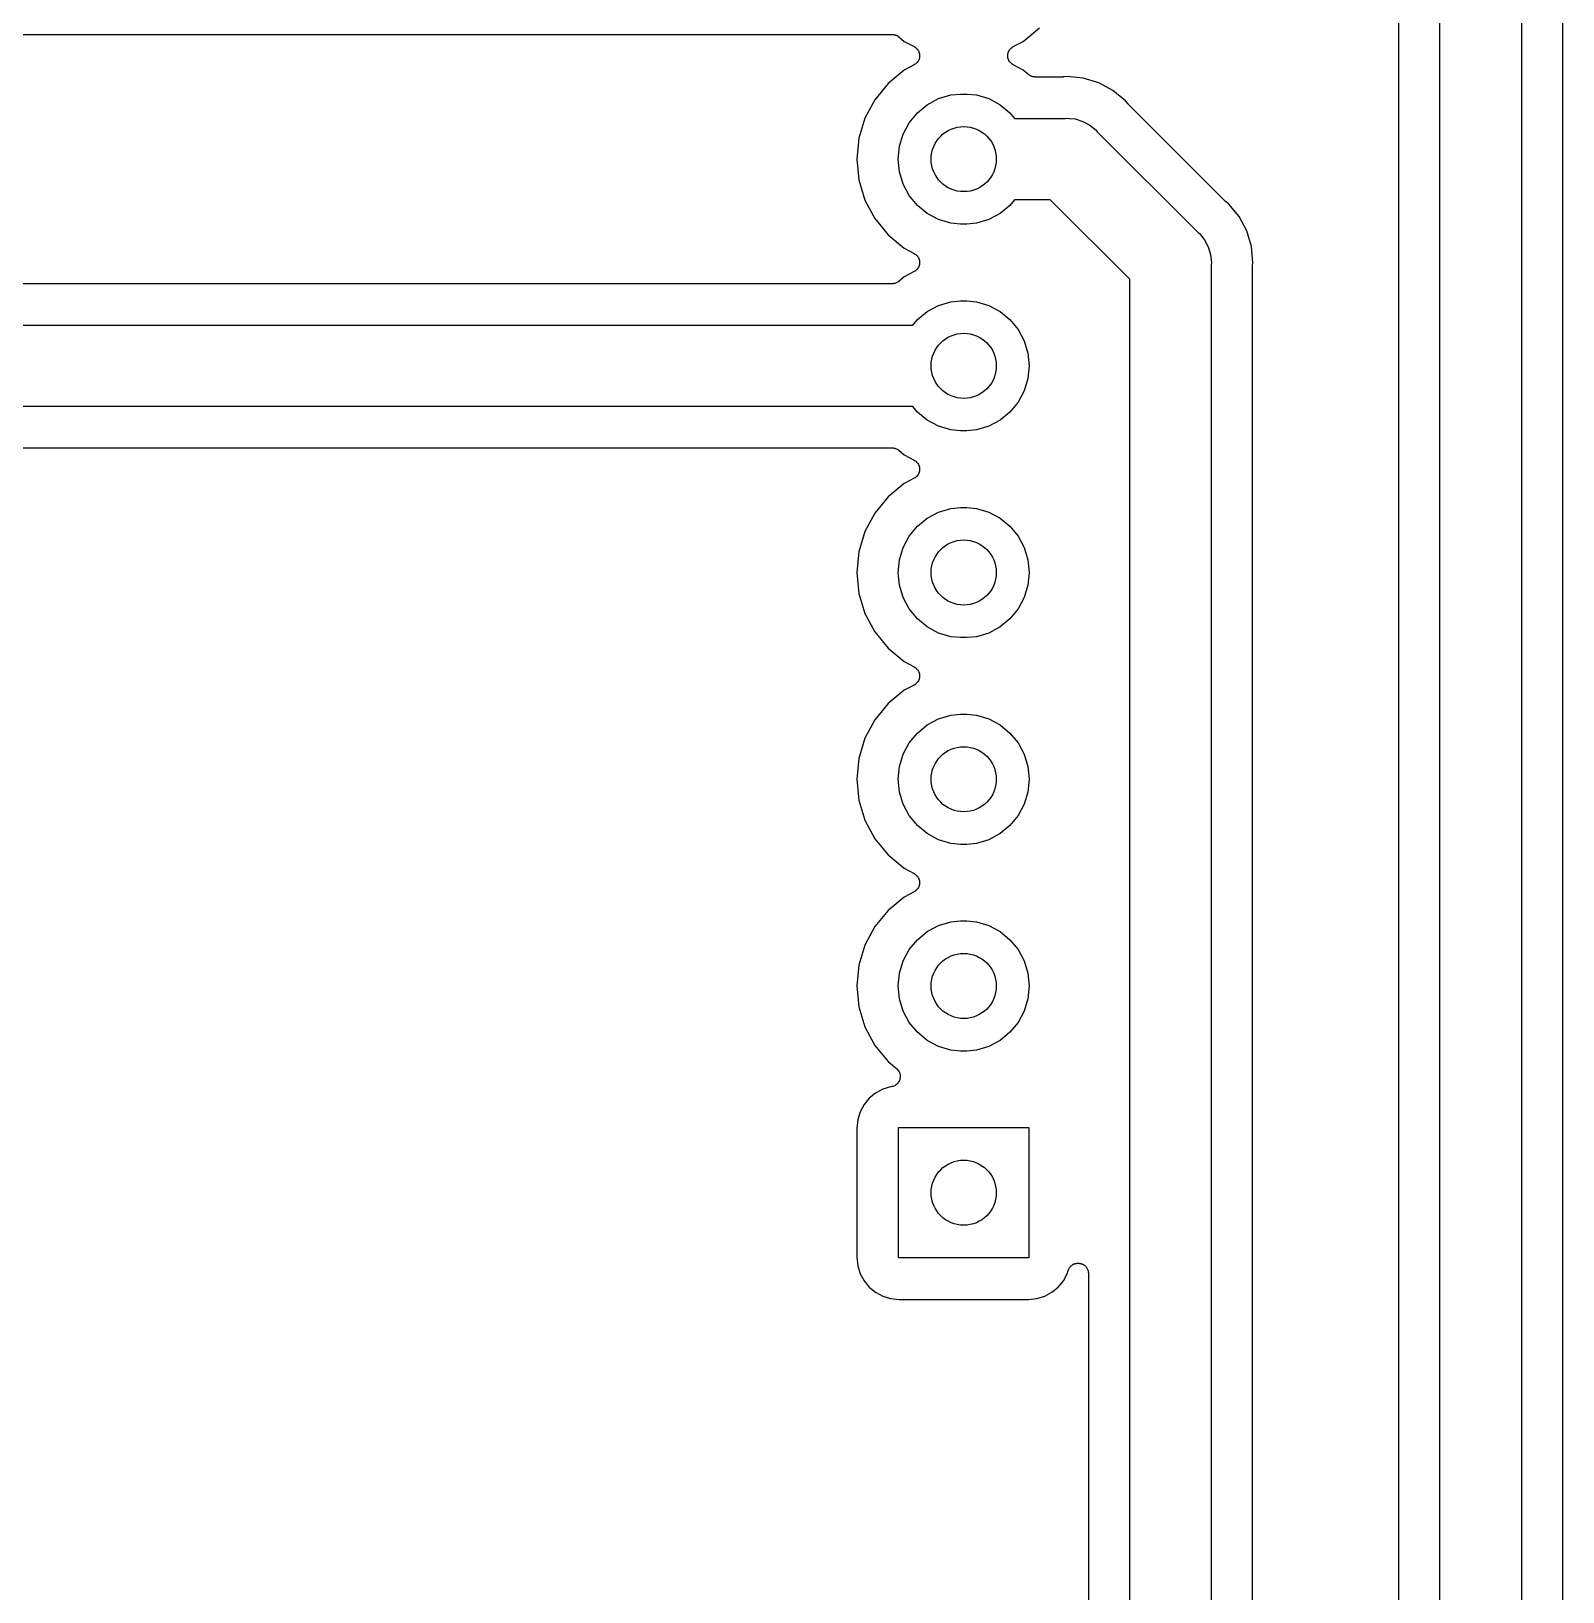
# Model space of a CAD drawing. Extents: x 102 to 177, y -151 to -48.
# Drawn here: x 142.22 to 161.03, y -120.47 to -101.3 of the extents above; entities that cross this region are included whole.
import ezdxf

# ---------------------------------------------------------------- set-up
doc = ezdxf.new("R2010")
doc.units = 0
doc.layers.add('BLACK', color=7, linetype='CONTINUOUS')

msp = doc.modelspace()

# ---------------------------------------------------------------- linework, layer by layer
at = {"layer": 'BLACK', "linetype": 'CONTINUOUS'}
for p, q in [((160.52, -99.0846), (160.52, -125.705)), ((161.028, -125.674), (161.028, -99.1158)), ((159.52, -125.523), (159.52, -99.2671)), ((159.012, -99.5301), (159.012, -125.26)), ((133.257, -101.338), (152.791, -101.338)), ((152.791, -101.338), (152.793, -101.338)), ((152.793, -101.338), (152.798, -101.339)), ((152.798, -101.339), (152.804, -101.339)), ((152.804, -101.339), (152.811, -101.34)), ((152.811, -101.34), (152.817, -101.341)), ((152.817, -101.341), (152.823, -101.342)), ((152.823, -101.342), (152.828, -101.344)), ((152.828, -101.344), (152.834, -101.346)), ((152.834, -101.346), (152.841, -101.348)), ((152.841, -101.348), (152.846, -101.351)), ((152.846, -101.351), (152.851, -101.353)), ((152.851, -101.353), (152.857, -101.357)), ((152.857, -101.357), (152.863, -101.36)), ((152.863, -101.36), (152.867, -101.364)), ((152.867, -101.364), (152.872, -101.367)), ((152.872, -101.367), (152.94, -101.423)), ((152.94, -101.423), (153.062, -101.488)), ((154.278, -101.488), (154.4, -101.423)), ((154.4, -101.423), (154.599, -101.259)), ((153.062, -101.488), (153.063, -101.489)), ((153.063, -101.489), (153.063, -101.489)), ((153.063, -101.489), (153.063, -101.489)), ((153.063, -101.489), (153.063, -101.489)), ((153.063, -101.489), (153.073, -101.496)), ((153.073, -101.496), (153.083, -101.503)), ((153.083, -101.503), (153.083, -101.503)), ((153.083, -101.503), (153.084, -101.503)), ((153.084, -101.503), (153.092, -101.512)), ((153.092, -101.512), (153.101, -101.52)), ((153.101, -101.52), (153.101, -101.52)), ((153.101, -101.52), (153.101, -101.521)), ((153.101, -101.521), (153.108, -101.531)), ((153.108, -101.531), (153.114, -101.541)), ((153.114, -101.541), (153.114, -101.541)), ((153.114, -101.541), (153.115, -101.541)), ((153.115, -101.541), (153.119, -101.552)), ((153.119, -101.552), (153.124, -101.564)), ((153.126, -101.625), (153.123, -101.637)), ((153.124, -101.564), (153.124, -101.564)), ((153.124, -101.564), (153.124, -101.564)), ((153.124, -101.564), (153.126, -101.576)), ((153.126, -101.576), (153.128, -101.588)), ((153.128, -101.614), (153.126, -101.625)), ((153.128, -101.588), (153.128, -101.588)), ((153.128, -101.588), (153.128, -101.589)), ((153.128, -101.589), (153.128, -101.601)), ((153.128, -101.601), (153.128, -101.613)), ((153.128, -101.613), (153.128, -101.613)), ((153.128, -101.613), (153.128, -101.614)), ((154.212, -101.586), (154.214, -101.575)), ((154.212, -101.587), (154.212, -101.586)), ((154.212, -101.599), (154.212, -101.587)), ((154.212, -101.587), (154.212, -101.587)), ((154.212, -101.611), (154.212, -101.599)), ((154.212, -101.612), (154.212, -101.611)), ((154.214, -101.624), (154.212, -101.612)), ((154.212, -101.612), (154.212, -101.612)), ((154.214, -101.575), (154.217, -101.563)), ((154.216, -101.636), (154.214, -101.624)), ((154.217, -101.562), (154.222, -101.551)), ((154.217, -101.563), (154.217, -101.562)), ((154.217, -101.562), (154.217, -101.562)), ((154.222, -101.551), (154.226, -101.54)), ((154.226, -101.54), (154.227, -101.539)), ((154.226, -101.54), (154.226, -101.54)), ((154.227, -101.539), (154.233, -101.529)), ((154.233, -101.529), (154.24, -101.519)), ((154.24, -101.519), (154.249, -101.51)), ((154.24, -101.519), (154.24, -101.519)), ((154.24, -101.519), (154.24, -101.519)), ((154.249, -101.51), (154.258, -101.502)), ((154.258, -101.501), (154.268, -101.495)), ((154.258, -101.502), (154.258, -101.501)), ((154.258, -101.502), (154.258, -101.502)), ((154.268, -101.495), (154.278, -101.488)), ((152.94, -101.777), (152.741, -101.941)), ((153.062, -101.712), (152.94, -101.777)), ((153.072, -101.705), (153.062, -101.712)), ((153.082, -101.699), (153.072, -101.705)), ((153.091, -101.69), (153.082, -101.698)), ((153.082, -101.698), (153.082, -101.698)), ((153.082, -101.698), (153.082, -101.699)), ((153.1, -101.681), (153.091, -101.69)), ((153.107, -101.671), (153.1, -101.681)), ((153.1, -101.681), (153.1, -101.681)), ((153.1, -101.681), (153.1, -101.681)), ((153.113, -101.661), (153.107, -101.671)), ((153.114, -101.66), (153.113, -101.661)), ((153.118, -101.649), (153.114, -101.66)), ((153.114, -101.66), (153.114, -101.66)), ((153.123, -101.638), (153.118, -101.649)), ((153.123, -101.637), (153.123, -101.638)), ((153.123, -101.638), (153.123, -101.638)), ((154.221, -101.647), (154.216, -101.636)), ((154.216, -101.636), (154.216, -101.636)), ((154.216, -101.636), (154.216, -101.636)), ((154.225, -101.659), (154.221, -101.647)), ((154.226, -101.659), (154.225, -101.659)), ((154.232, -101.669), (154.226, -101.659)), ((154.226, -101.659), (154.226, -101.659)), ((154.239, -101.679), (154.232, -101.669)), ((154.239, -101.68), (154.239, -101.679)), ((154.248, -101.688), (154.239, -101.68)), ((154.239, -101.68), (154.239, -101.68)), ((154.256, -101.697), (154.248, -101.688)), ((154.257, -101.697), (154.256, -101.697)), ((154.267, -101.704), (154.257, -101.697)), ((154.257, -101.697), (154.257, -101.697)), ((154.277, -101.711), (154.267, -101.704)), ((154.278, -101.712), (154.277, -101.711)), ((154.277, -101.711), (154.277, -101.711)), ((154.277, -101.711), (154.277, -101.711)), ((154.277, -101.711), (154.277, -101.711)), ((154.4, -101.777), (154.278, -101.712)), ((154.468, -101.833), (154.4, -101.777)), ((152.741, -101.941), (152.577, -102.14)), ((154.473, -101.836), (154.468, -101.833)), ((154.477, -101.84), (154.473, -101.836)), ((154.483, -101.843), (154.477, -101.84)), ((154.489, -101.847), (154.483, -101.843)), ((154.494, -101.849), (154.489, -101.847)), ((154.499, -101.852), (154.494, -101.849)), ((154.506, -101.854), (154.499, -101.852)), ((154.512, -101.856), (154.506, -101.854)), ((154.517, -101.858), (154.512, -101.856)), ((154.523, -101.859), (154.517, -101.858)), ((154.529, -101.86), (154.523, -101.859)), ((154.536, -101.861), (154.529, -101.86)), ((154.542, -101.861), (154.536, -101.861)), ((154.547, -101.862), (154.542, -101.861)), ((154.549, -101.862), (154.547, -101.862)), ((154.884, -101.862), (154.549, -101.862)), ((154.89, -101.861), (154.884, -101.862)), ((154.895, -101.862), (154.89, -101.861)), ((154.897, -101.861), (154.895, -101.862)), ((154.94, -101.857), (154.897, -101.861)), ((154.983, -101.861), (154.94, -101.857)), ((155.138, -101.877), (154.983, -101.861)), ((154.983, -101.861), (154.983, -101.861)), ((155.328, -101.934), (155.138, -101.877)), ((155.503, -102.028), (155.328, -101.934)), ((152.577, -102.14), (152.456, -102.367)), ((153.102, -102.302), (153.223, -102.202)), ((153.223, -102.202), (153.362, -102.127)), ((153.362, -102.127), (153.513, -102.082)), ((153.513, -102.082), (153.631, -102.07)), ((153.631, -102.07), (153.709, -102.07)), ((153.709, -102.07), (153.827, -102.082)), ((153.827, -102.082), (153.978, -102.127)), ((153.978, -102.127), (154.117, -102.202)), ((154.117, -102.202), (154.238, -102.302)), ((155.656, -102.154), (155.503, -102.028)), ((155.684, -102.187), (155.656, -102.154)), ((155.688, -102.191), (155.684, -102.187)), ((155.691, -102.195), (155.688, -102.191)), ((155.692, -102.197), (155.691, -102.195)), ((156.883, -103.388), (155.692, -102.197)), ((152.456, -102.367), (152.381, -102.614)), ((153.002, -102.423), (153.102, -102.302)), ((154.238, -102.302), (154.295, -102.37)), ((154.295, -102.37), (154.915, -102.37)), ((154.915, -102.37), (154.94, -102.368)), ((154.94, -102.368), (154.965, -102.37)), ((154.965, -102.37), (155.038, -102.377)), ((155.038, -102.377), (155.132, -102.406)), ((152.882, -102.713), (152.927, -102.562)), ((152.927, -102.562), (153.002, -102.423)), ((155.132, -102.406), (155.219, -102.452)), ((155.219, -102.452), (155.295, -102.515)), ((155.295, -102.515), (155.311, -102.534)), ((155.311, -102.534), (156.546, -103.769)), ((152.381, -102.614), (152.356, -102.87)), ((152.866, -102.87), (152.882, -102.713)), ((152.356, -102.87), (152.381, -103.126)), ((152.882, -103.027), (152.866, -102.87)), ((152.381, -103.126), (152.456, -103.373)), ((152.927, -103.178), (152.882, -103.027)), ((153.002, -103.317), (152.927, -103.178)), ((153.102, -103.438), (153.002, -103.317)), ((152.456, -103.373), (152.577, -103.6)), ((153.223, -103.538), (153.102, -103.438)), ((153.362, -103.613), (153.223, -103.538)), ((154.117, -103.538), (153.978, -103.613)), ((154.238, -103.438), (154.117, -103.538)), ((154.295, -103.37), (154.238, -103.438)), ((154.733, -103.37), (154.295, -103.37)), ((155.71, -104.347), (154.733, -103.37)), ((156.887, -103.391), (156.883, -103.388)), ((156.891, -103.395), (156.887, -103.391)), ((156.893, -103.396), (156.891, -103.395)), ((156.926, -103.424), (156.893, -103.396)), ((157.052, -103.577), (156.926, -103.424)), ((152.577, -103.6), (152.741, -103.799)), ((153.513, -103.658), (153.362, -103.613)), ((153.631, -103.67), (153.513, -103.658)), ((153.709, -103.67), (153.631, -103.67)), ((153.827, -103.658), (153.709, -103.67)), ((153.978, -103.613), (153.827, -103.658)), ((157.146, -103.752), (157.052, -103.577)), ((152.741, -103.799), (152.94, -103.963)), ((156.546, -103.769), (156.565, -103.785)), ((156.565, -103.785), (156.628, -103.861)), ((156.628, -103.861), (156.674, -103.948)), ((157.203, -103.942), (157.146, -103.752)), ((152.94, -103.963), (153.062, -104.028)), ((153.062, -104.028), (153.063, -104.029)), ((153.063, -104.029), (153.063, -104.029)), ((153.063, -104.029), (153.063, -104.029)), ((153.063, -104.029), (153.063, -104.029)), ((153.063, -104.029), (153.073, -104.036)), ((153.073, -104.036), (153.083, -104.043)), ((153.083, -104.043), (153.083, -104.043)), ((153.083, -104.043), (153.084, -104.043)), ((153.084, -104.043), (153.092, -104.052)), ((153.092, -104.052), (153.101, -104.06)), ((153.101, -104.06), (153.101, -104.06)), ((153.101, -104.06), (153.101, -104.061)), ((153.101, -104.061), (153.108, -104.071)), ((153.108, -104.071), (153.114, -104.081)), ((153.114, -104.081), (153.114, -104.081)), ((153.114, -104.081), (153.115, -104.081)), ((153.115, -104.081), (153.119, -104.092)), ((153.119, -104.092), (153.124, -104.104)), ((153.124, -104.104), (153.124, -104.104)), ((153.124, -104.104), (153.124, -104.104)), ((153.124, -104.104), (153.126, -104.116)), ((153.126, -104.116), (153.128, -104.128)), ((156.674, -103.948), (156.703, -104.042)), ((156.703, -104.042), (156.71, -104.113)), ((156.71, -104.113), (156.712, -104.14)), ((157.219, -104.096), (157.203, -103.942)), ((157.219, -104.097), (157.219, -104.096)), ((157.223, -104.14), (157.219, -104.097)), ((153.062, -104.252), (152.94, -104.317)), ((153.072, -104.245), (153.062, -104.252)), ((153.082, -104.239), (153.072, -104.245)), ((153.091, -104.23), (153.082, -104.238)), ((153.082, -104.238), (153.082, -104.238)), ((153.082, -104.238), (153.082, -104.239)), ((153.1, -104.221), (153.091, -104.23)), ((153.107, -104.211), (153.1, -104.221)), ((153.1, -104.221), (153.1, -104.221)), ((153.1, -104.221), (153.1, -104.221)), ((153.113, -104.201), (153.107, -104.211)), ((153.114, -104.2), (153.113, -104.201)), ((153.118, -104.189), (153.114, -104.2)), ((153.114, -104.2), (153.114, -104.2)), ((153.123, -104.178), (153.118, -104.189)), ((153.126, -104.165), (153.123, -104.177)), ((153.123, -104.177), (153.123, -104.178)), ((153.123, -104.178), (153.123, -104.178)), ((153.128, -104.154), (153.126, -104.165)), ((153.128, -104.128), (153.128, -104.128)), ((153.128, -104.128), (153.128, -104.129)), ((153.128, -104.129), (153.128, -104.141)), ((153.128, -104.141), (153.128, -104.153)), ((153.128, -104.153), (153.128, -104.153)), ((153.128, -104.153), (153.128, -104.154)), ((156.712, -104.14), (156.71, -104.165)), ((156.71, -104.165), (156.71, -121.895)), ((157.218, -104.194), (157.219, -104.189)), ((157.218, -104.196), (157.218, -104.194)), ((157.218, -121.864), (157.218, -104.196)), ((157.219, -104.183), (157.223, -104.14)), ((157.219, -104.189), (157.219, -104.183)), ((152.791, -104.402), (129.596, -104.402)), ((152.796, -104.401), (152.791, -104.402)), ((152.802, -104.402), (152.796, -104.401)), ((152.809, -104.4), (152.802, -104.402)), ((152.816, -104.4), (152.809, -104.4)), ((152.821, -104.398), (152.816, -104.4)), ((152.826, -104.397), (152.821, -104.398)), ((152.833, -104.394), (152.826, -104.397)), ((152.839, -104.392), (152.833, -104.394)), ((152.844, -104.39), (152.839, -104.392)), ((152.849, -104.388), (152.844, -104.39)), ((152.855, -104.384), (152.849, -104.388)), ((152.861, -104.381), (152.855, -104.384)), ((152.866, -104.377), (152.861, -104.381)), ((152.87, -104.374), (152.866, -104.377)), ((152.872, -104.373), (152.87, -104.374)), ((152.94, -104.317), (152.872, -104.373)), ((155.71, -121.713), (155.71, -104.347)), ((153.223, -104.742), (153.362, -104.667)), ((153.362, -104.667), (153.513, -104.622)), ((153.513, -104.622), (153.631, -104.61)), ((153.631, -104.61), (153.709, -104.61)), ((153.709, -104.61), (153.827, -104.622)), ((153.827, -104.622), (153.978, -104.667)), ((153.978, -104.667), (154.117, -104.742)), ((153.045, -104.91), (153.102, -104.842)), ((153.102, -104.842), (153.223, -104.742)), ((154.117, -104.742), (154.238, -104.842)), ((154.238, -104.842), (154.338, -104.963)), ((129.565, -104.91), (153.045, -104.91)), ((154.338, -104.963), (154.413, -105.102)), ((154.413, -105.102), (154.458, -105.253)), ((154.458, -105.253), (154.474, -105.41)), ((154.474, -105.41), (154.458, -105.567)), ((154.458, -105.567), (154.413, -105.718)), ((154.413, -105.718), (154.338, -105.857)), ((153.045, -105.91), (129.747, -105.91)), ((153.102, -105.978), (153.045, -105.91)), ((153.223, -106.078), (153.102, -105.978)), ((154.238, -105.978), (154.117, -106.078)), ((154.338, -105.857), (154.238, -105.978)), ((153.362, -106.153), (153.223, -106.078)), ((153.513, -106.198), (153.362, -106.153)), ((153.631, -106.21), (153.513, -106.198)), ((153.709, -106.21), (153.631, -106.21)), ((153.827, -106.198), (153.709, -106.21)), ((153.978, -106.153), (153.827, -106.198)), ((154.117, -106.078), (153.978, -106.153)), ((130.01, -106.418), (152.791, -106.418)), ((152.791, -106.418), (152.793, -106.418)), ((152.793, -106.418), (152.798, -106.419)), ((152.798, -106.419), (152.804, -106.419)), ((152.804, -106.419), (152.811, -106.42)), ((152.811, -106.42), (152.817, -106.421)), ((152.817, -106.421), (152.823, -106.422)), ((152.823, -106.422), (152.828, -106.424)), ((152.828, -106.424), (152.834, -106.426)), ((152.834, -106.426), (152.841, -106.428)), ((152.841, -106.428), (152.846, -106.431)), ((152.846, -106.431), (152.851, -106.433)), ((152.851, -106.433), (152.857, -106.437)), ((152.857, -106.437), (152.863, -106.44)), ((152.863, -106.44), (152.867, -106.444)), ((152.867, -106.444), (152.872, -106.447)), ((152.872, -106.447), (152.94, -106.503)), ((152.94, -106.503), (153.062, -106.568)), ((153.062, -106.568), (153.063, -106.569)), ((153.063, -106.569), (153.063, -106.569)), ((153.063, -106.569), (153.063, -106.569)), ((153.063, -106.569), (153.063, -106.569)), ((153.063, -106.569), (153.073, -106.576)), ((153.073, -106.576), (153.083, -106.583)), ((153.083, -106.583), (153.083, -106.583)), ((153.083, -106.583), (153.084, -106.583)), ((153.084, -106.583), (153.092, -106.592)), ((153.092, -106.592), (153.101, -106.6)), ((153.101, -106.6), (153.101, -106.6)), ((153.101, -106.6), (153.101, -106.601)), ((153.101, -106.601), (153.108, -106.611)), ((153.108, -106.611), (153.114, -106.621)), ((153.062, -106.792), (152.94, -106.857)), ((153.072, -106.785), (153.062, -106.792)), ((153.082, -106.779), (153.072, -106.785)), ((153.091, -106.77), (153.082, -106.778)), ((153.082, -106.778), (153.082, -106.778)), ((153.082, -106.778), (153.082, -106.779)), ((153.1, -106.761), (153.091, -106.77)), ((153.107, -106.751), (153.1, -106.761)), ((153.1, -106.761), (153.1, -106.761)), ((153.1, -106.761), (153.1, -106.761)), ((153.113, -106.741), (153.107, -106.751)), ((153.114, -106.74), (153.113, -106.741)), ((153.114, -106.621), (153.114, -106.621)), ((153.114, -106.621), (153.115, -106.621)), ((153.118, -106.729), (153.114, -106.74)), ((153.114, -106.74), (153.114, -106.74)), ((153.115, -106.621), (153.119, -106.632)), ((153.123, -106.718), (153.118, -106.729)), ((153.119, -106.632), (153.124, -106.644)), ((153.126, -106.705), (153.123, -106.717)), ((153.123, -106.717), (153.123, -106.718)), ((153.123, -106.718), (153.123, -106.718)), ((153.124, -106.644), (153.124, -106.644)), ((153.124, -106.644), (153.124, -106.644)), ((153.124, -106.644), (153.126, -106.656)), ((153.126, -106.656), (153.128, -106.668)), ((153.128, -106.694), (153.126, -106.705)), ((153.128, -106.668), (153.128, -106.668)), ((153.128, -106.668), (153.128, -106.669)), ((153.128, -106.669), (153.128, -106.681)), ((153.128, -106.681), (153.128, -106.693)), ((153.128, -106.693), (153.128, -106.693)), ((153.128, -106.693), (153.128, -106.694)), ((152.94, -106.857), (152.741, -107.021)), ((152.741, -107.021), (152.577, -107.22)), ((153.362, -107.207), (153.513, -107.162)), ((153.513, -107.162), (153.631, -107.15)), ((153.631, -107.15), (153.709, -107.15)), ((153.709, -107.15), (153.827, -107.162)), ((153.827, -107.162), (153.978, -107.207)), ((152.577, -107.22), (152.456, -107.447)), ((153.102, -107.382), (153.223, -107.282)), ((153.223, -107.282), (153.362, -107.207)), ((153.978, -107.207), (154.117, -107.282)), ((154.117, -107.282), (154.238, -107.382)), ((152.456, -107.447), (152.381, -107.694)), ((152.927, -107.642), (153.002, -107.503)), ((153.002, -107.503), (153.102, -107.382)), ((154.238, -107.382), (154.338, -107.503)), ((154.338, -107.503), (154.413, -107.642)), ((152.381, -107.694), (152.356, -107.95)), ((152.882, -107.793), (152.927, -107.642)), ((154.413, -107.642), (154.458, -107.793)), ((152.356, -107.95), (152.381, -108.206)), ((152.866, -107.95), (152.882, -107.793)), ((152.882, -108.107), (152.866, -107.95)), ((154.458, -107.793), (154.474, -107.95)), ((154.474, -107.95), (154.458, -108.107)), ((152.927, -108.258), (152.882, -108.107)), ((154.458, -108.107), (154.413, -108.258)), ((152.381, -108.206), (152.456, -108.453)), ((153.002, -108.397), (152.927, -108.258)), ((154.413, -108.258), (154.338, -108.397)), ((152.456, -108.453), (152.577, -108.68)), ((153.102, -108.518), (153.002, -108.397)), ((153.223, -108.618), (153.102, -108.518)), ((154.238, -108.518), (154.117, -108.618)), ((154.338, -108.397), (154.238, -108.518)), ((152.577, -108.68), (152.741, -108.879)), ((153.362, -108.693), (153.223, -108.618)), ((153.513, -108.738), (153.362, -108.693)), ((153.978, -108.693), (153.827, -108.738)), ((154.117, -108.618), (153.978, -108.693)), ((152.741, -108.879), (152.94, -109.043)), ((153.631, -108.75), (153.513, -108.738)), ((153.709, -108.75), (153.631, -108.75)), ((153.827, -108.738), (153.709, -108.75)), ((152.94, -109.043), (153.062, -109.108)), ((153.062, -109.108), (153.063, -109.109)), ((153.063, -109.109), (153.063, -109.109)), ((153.063, -109.109), (153.063, -109.109)), ((153.063, -109.109), (153.063, -109.109)), ((153.063, -109.109), (153.073, -109.116)), ((153.073, -109.116), (153.083, -109.123)), ((153.083, -109.123), (153.083, -109.123)), ((153.083, -109.123), (153.084, -109.123)), ((153.084, -109.123), (153.092, -109.132)), ((153.092, -109.132), (153.101, -109.14)), ((153.107, -109.291), (153.1, -109.301)), ((153.101, -109.14), (153.101, -109.14)), ((153.101, -109.14), (153.101, -109.141)), ((153.101, -109.141), (153.108, -109.151)), ((153.113, -109.281), (153.107, -109.291)), ((153.108, -109.151), (153.114, -109.161)), ((153.114, -109.28), (153.113, -109.281)), ((153.114, -109.161), (153.114, -109.161)), ((153.114, -109.161), (153.115, -109.161)), ((153.118, -109.269), (153.114, -109.28)), ((153.114, -109.28), (153.114, -109.28)), ((153.115, -109.161), (153.119, -109.172)), ((153.123, -109.258), (153.118, -109.269)), ((153.119, -109.172), (153.124, -109.184)), ((153.126, -109.245), (153.123, -109.257)), ((153.123, -109.257), (153.123, -109.258)), ((153.123, -109.258), (153.123, -109.258)), ((153.124, -109.184), (153.124, -109.184)), ((153.124, -109.184), (153.124, -109.184)), ((153.124, -109.184), (153.126, -109.196)), ((153.126, -109.196), (153.128, -109.208)), ((153.128, -109.234), (153.126, -109.245)), ((153.128, -109.208), (153.128, -109.208)), ((153.128, -109.208), (153.128, -109.209)), ((153.128, -109.209), (153.128, -109.221)), ((153.128, -109.221), (153.128, -109.233)), ((153.128, -109.233), (153.128, -109.233)), ((153.128, -109.233), (153.128, -109.234)), ((152.94, -109.397), (152.741, -109.561)), ((153.062, -109.332), (152.94, -109.397)), ((153.072, -109.325), (153.062, -109.332)), ((153.082, -109.319), (153.072, -109.325)), ((153.091, -109.31), (153.082, -109.318)), ((153.082, -109.318), (153.082, -109.318)), ((153.082, -109.318), (153.082, -109.319)), ((153.1, -109.301), (153.091, -109.31)), ((153.1, -109.301), (153.1, -109.301)), ((153.1, -109.301), (153.1, -109.301)), ((152.741, -109.561), (152.577, -109.76)), ((152.577, -109.76), (152.456, -109.987)), ((153.102, -109.922), (153.223, -109.822)), ((153.223, -109.822), (153.362, -109.747)), ((153.362, -109.747), (153.513, -109.702)), ((153.513, -109.702), (153.631, -109.69)), ((153.631, -109.69), (153.709, -109.69)), ((153.709, -109.69), (153.827, -109.702)), ((153.827, -109.702), (153.978, -109.747)), ((153.978, -109.747), (154.117, -109.822)), ((154.117, -109.822), (154.238, -109.922)), ((152.456, -109.987), (152.381, -110.234)), ((152.927, -110.182), (153.002, -110.043)), ((153.002, -110.043), (153.102, -109.922)), ((154.238, -109.922), (154.338, -110.043)), ((154.338, -110.043), (154.413, -110.182)), ((152.381, -110.234), (152.356, -110.49)), ((152.882, -110.333), (152.927, -110.182)), ((154.413, -110.182), (154.458, -110.333)), ((152.866, -110.49), (152.882, -110.333)), ((154.458, -110.333), (154.474, -110.49)), ((152.356, -110.49), (152.381, -110.746)), ((152.882, -110.647), (152.866, -110.49)), ((154.474, -110.49), (154.458, -110.647)), ((152.381, -110.746), (152.456, -110.993)), ((152.927, -110.798), (152.882, -110.647)), ((153.002, -110.937), (152.927, -110.798)), ((154.413, -110.798), (154.338, -110.937)), ((154.458, -110.647), (154.413, -110.798)), ((152.456, -110.993), (152.577, -111.22)), ((153.102, -111.058), (153.002, -110.937)), ((154.338, -110.937), (154.238, -111.058)), ((153.223, -111.158), (153.102, -111.058)), ((153.362, -111.233), (153.223, -111.158)), ((154.117, -111.158), (153.978, -111.233)), ((154.238, -111.058), (154.117, -111.158)), ((152.577, -111.22), (152.741, -111.419)), ((153.513, -111.278), (153.362, -111.233)), ((153.631, -111.29), (153.513, -111.278)), ((153.709, -111.29), (153.631, -111.29)), ((153.827, -111.278), (153.709, -111.29)), ((153.978, -111.233), (153.827, -111.278)), ((152.741, -111.419), (152.94, -111.583)), ((152.94, -111.583), (153.062, -111.648)), ((153.062, -111.648), (153.063, -111.649)), ((153.063, -111.649), (153.063, -111.649)), ((153.063, -111.649), (153.063, -111.649)), ((153.063, -111.649), (153.063, -111.649)), ((153.063, -111.649), (153.073, -111.656)), ((153.073, -111.656), (153.083, -111.663)), ((153.083, -111.663), (153.083, -111.663)), ((153.083, -111.663), (153.084, -111.663)), ((153.084, -111.663), (153.092, -111.672)), ((153.092, -111.672), (153.101, -111.68)), ((153.101, -111.68), (153.101, -111.68)), ((153.101, -111.68), (153.101, -111.681)), ((153.101, -111.681), (153.108, -111.691)), ((153.108, -111.691), (153.114, -111.701)), ((153.114, -111.701), (153.114, -111.701)), ((153.114, -111.701), (153.115, -111.701)), ((153.115, -111.701), (153.119, -111.712)), ((153.119, -111.712), (153.124, -111.724)), ((153.126, -111.785), (153.123, -111.797)), ((153.124, -111.724), (153.124, -111.724)), ((153.124, -111.724), (153.124, -111.724)), ((153.124, -111.724), (153.126, -111.736)), ((153.126, -111.736), (153.128, -111.748)), ((153.128, -111.774), (153.126, -111.785)), ((153.128, -111.748), (153.128, -111.748)), ((153.128, -111.748), (153.128, -111.749)), ((153.128, -111.749), (153.128, -111.761)), ((153.128, -111.761), (153.128, -111.773)), ((153.128, -111.773), (153.128, -111.773)), ((153.128, -111.773), (153.128, -111.774)), ((152.94, -111.937), (152.741, -112.101)), ((153.062, -111.872), (152.94, -111.937)), ((153.072, -111.865), (153.062, -111.872)), ((153.082, -111.859), (153.072, -111.865)), ((153.091, -111.85), (153.082, -111.858)), ((153.082, -111.858), (153.082, -111.858)), ((153.082, -111.858), (153.082, -111.859)), ((153.1, -111.841), (153.091, -111.85)), ((153.107, -111.831), (153.1, -111.841)), ((153.1, -111.841), (153.1, -111.841)), ((153.1, -111.841), (153.1, -111.841)), ((153.113, -111.821), (153.107, -111.831)), ((153.114, -111.82), (153.113, -111.821)), ((153.118, -111.809), (153.114, -111.82)), ((153.114, -111.82), (153.114, -111.82)), ((153.123, -111.798), (153.118, -111.809)), ((153.123, -111.797), (153.123, -111.798)), ((153.123, -111.798), (153.123, -111.798)), ((152.741, -112.101), (152.577, -112.3)), ((152.577, -112.3), (152.456, -112.527)), ((153.102, -112.462), (153.223, -112.362)), ((153.223, -112.362), (153.362, -112.287)), ((153.362, -112.287), (153.513, -112.242)), ((153.513, -112.242), (153.631, -112.23)), ((153.631, -112.23), (153.709, -112.23)), ((153.709, -112.23), (153.827, -112.242)), ((153.827, -112.242), (153.978, -112.287)), ((153.978, -112.287), (154.117, -112.362)), ((154.117, -112.362), (154.238, -112.462)), ((152.456, -112.527), (152.381, -112.774)), ((153.002, -112.583), (153.102, -112.462)), ((154.238, -112.462), (154.338, -112.583)), ((152.882, -112.873), (152.927, -112.722)), ((152.927, -112.722), (153.002, -112.583)), ((154.338, -112.583), (154.413, -112.722)), ((154.413, -112.722), (154.458, -112.873)), ((152.381, -112.774), (152.356, -113.03)), ((152.866, -113.03), (152.882, -112.873)), ((154.458, -112.873), (154.474, -113.03)), ((152.356, -113.03), (152.381, -113.286)), ((152.882, -113.187), (152.866, -113.03)), ((154.474, -113.03), (154.458, -113.187)), ((152.381, -113.286), (152.456, -113.533)), ((152.927, -113.338), (152.882, -113.187)), ((154.458, -113.187), (154.413, -113.338)), ((153.002, -113.477), (152.927, -113.338)), ((153.102, -113.598), (153.002, -113.477)), ((154.338, -113.477), (154.238, -113.598)), ((154.413, -113.338), (154.338, -113.477)), ((152.456, -113.533), (152.577, -113.76)), ((153.223, -113.698), (153.102, -113.598)), ((153.362, -113.773), (153.223, -113.698)), ((154.117, -113.698), (153.978, -113.773)), ((154.238, -113.598), (154.117, -113.698)), ((152.577, -113.76), (152.741, -113.959)), ((153.513, -113.818), (153.362, -113.773)), ((153.631, -113.83), (153.513, -113.818)), ((153.709, -113.83), (153.631, -113.83)), ((153.827, -113.818), (153.709, -113.83)), ((153.978, -113.773), (153.827, -113.818)), ((152.741, -113.959), (152.844, -114.044)), ((152.844, -114.044), (152.845, -114.045)), ((152.845, -114.045), (152.845, -114.045)), ((152.845, -114.045), (152.845, -114.045)), ((152.845, -114.045), (152.845, -114.045)), ((152.845, -114.045), (152.854, -114.054)), ((152.854, -114.054), (152.862, -114.063)), ((152.862, -114.063), (152.863, -114.063)), ((152.863, -114.063), (152.863, -114.063)), ((152.863, -114.063), (152.869, -114.073)), ((152.869, -114.073), (152.876, -114.084)), ((152.876, -114.084), (152.876, -114.084)), ((152.876, -114.084), (152.876, -114.084)), ((152.876, -114.084), (152.881, -114.095)), ((152.77, -114.269), (152.675, -114.298)), ((152.776, -114.269), (152.77, -114.269)), ((152.788, -114.266), (152.776, -114.269)), ((152.8, -114.264), (152.788, -114.266)), ((152.811, -114.259), (152.8, -114.264)), ((152.8, -114.264), (152.8, -114.264)), ((152.8, -114.264), (152.8, -114.264)), ((152.823, -114.255), (152.811, -114.259)), ((152.833, -114.248), (152.823, -114.255)), ((152.823, -114.255), (152.823, -114.255)), ((152.823, -114.255), (152.823, -114.255)), ((152.843, -114.241), (152.833, -114.248)), ((152.844, -114.241), (152.843, -114.241)), ((152.852, -114.232), (152.844, -114.241)), ((152.844, -114.241), (152.844, -114.241)), ((152.861, -114.224), (152.852, -114.232)), ((152.868, -114.213), (152.861, -114.223)), ((152.861, -114.223), (152.861, -114.223)), ((152.861, -114.223), (152.861, -114.224)), ((152.875, -114.203), (152.868, -114.213)), ((152.88, -114.191), (152.875, -114.203)), ((152.875, -114.203), (152.875, -114.203)), ((152.875, -114.203), (152.875, -114.203)), ((152.885, -114.18), (152.88, -114.191)), ((152.881, -114.095), (152.885, -114.107)), ((152.885, -114.107), (152.885, -114.107)), ((152.885, -114.107), (152.885, -114.107)), ((152.885, -114.107), (152.888, -114.119)), ((152.887, -114.168), (152.885, -114.18)), ((152.885, -114.18), (152.885, -114.18)), ((152.885, -114.18), (152.885, -114.18)), ((152.89, -114.156), (152.887, -114.168)), ((152.888, -114.119), (152.89, -114.131)), ((152.89, -114.131), (152.89, -114.131)), ((152.89, -114.131), (152.89, -114.131)), ((152.89, -114.131), (152.89, -114.143)), ((152.89, -114.143), (152.89, -114.156)), ((152.89, -114.156), (152.89, -114.156)), ((152.89, -114.156), (152.89, -114.156)), ((152.509, -114.409), (152.446, -114.486)), ((152.586, -114.346), (152.509, -114.409)), ((152.675, -114.298), (152.586, -114.346)), ((152.398, -114.575), (152.369, -114.67)), ((152.446, -114.486), (152.398, -114.575)), ((152.369, -114.67), (152.359, -114.776)), ((152.359, -114.776), (152.359, -116.364)), ((152.87, -116.37), (152.87, -114.77)), ((152.87, -114.77), (154.47, -114.77)), ((154.47, -114.77), (154.47, -116.37)), ((152.359, -116.364), (152.369, -116.47)), ((154.47, -116.37), (152.87, -116.37)), ((152.369, -116.47), (152.398, -116.565)), ((152.398, -116.565), (152.446, -116.654)), ((154.894, -116.654), (154.942, -116.565)), ((154.942, -116.565), (154.953, -116.526)), ((154.953, -116.526), (154.954, -116.525)), ((154.954, -116.525), (154.956, -116.519)), ((154.956, -116.519), (154.958, -116.513)), ((154.958, -116.513), (154.961, -116.508)), ((154.961, -116.508), (154.964, -116.502)), ((154.964, -116.502), (154.967, -116.497)), ((154.967, -116.497), (154.97, -116.491)), ((154.97, -116.491), (154.974, -116.487)), ((154.974, -116.487), (154.978, -116.481)), ((154.978, -116.481), (154.982, -116.477)), ((154.982, -116.477), (154.986, -116.472)), ((154.986, -116.472), (154.991, -116.468)), ((154.991, -116.468), (154.996, -116.464)), ((154.996, -116.464), (155.001, -116.461)), ((155.001, -116.461), (155.005, -116.457)), ((155.005, -116.457), (155.011, -116.454)), ((155.011, -116.454), (155.016, -116.45)), ((155.016, -116.45), (155.022, -116.448)), ((155.022, -116.448), (155.027, -116.445)), ((155.027, -116.445), (155.033, -116.444)), ((155.033, -116.444), (155.039, -116.441)), ((155.039, -116.441), (155.045, -116.44)), ((155.045, -116.44), (155.051, -116.438)), ((155.051, -116.438), (155.057, -116.438)), ((155.057, -116.438), (155.064, -116.437)), ((155.064, -116.437), (155.07, -116.437)), ((155.07, -116.437), (155.076, -116.436)), ((155.076, -116.436), (155.082, -116.437)), ((155.082, -116.437), (155.088, -116.437)), ((155.088, -116.437), (155.094, -116.438)), ((155.094, -116.438), (155.101, -116.439)), ((155.101, -116.439), (155.107, -116.441)), ((155.107, -116.441), (155.113, -116.442)), ((155.113, -116.442), (155.118, -116.444)), ((155.118, -116.444), (155.124, -116.446)), ((155.124, -116.446), (155.13, -116.449)), ((155.13, -116.449), (155.136, -116.451)), ((155.136, -116.451), (155.141, -116.455)), ((155.141, -116.455), (155.146, -116.458)), ((155.146, -116.458), (155.151, -116.462)), ((155.151, -116.462), (155.156, -116.465)), ((155.156, -116.465), (155.16, -116.47)), ((155.16, -116.47), (155.165, -116.474)), ((155.165, -116.474), (155.169, -116.478)), ((155.169, -116.478), (155.174, -116.483)), ((155.174, -116.483), (155.177, -116.488)), ((155.177, -116.488), (155.181, -116.493)), ((155.181, -116.493), (155.184, -116.498)), ((155.184, -116.498), (155.187, -116.504)), ((155.187, -116.504), (155.19, -116.509)), ((155.19, -116.509), (155.192, -116.515)), ((155.192, -116.515), (155.194, -116.521)), ((155.194, -116.521), (155.197, -116.527)), ((155.197, -116.527), (155.198, -116.533)), ((155.198, -116.533), (155.2, -116.538)), ((155.2, -116.538), (155.2, -116.545)), ((155.2, -116.545), (155.201, -116.551)), ((155.201, -116.551), (155.201, -116.557)), ((155.201, -116.557), (155.202, -116.563)), ((155.202, -116.563), (155.202, -121.45)), ((152.446, -116.654), (152.509, -116.731)), ((152.509, -116.731), (152.586, -116.794)), ((154.754, -116.794), (154.831, -116.731)), ((154.831, -116.731), (154.894, -116.654)), ((152.586, -116.794), (152.675, -116.842)), ((152.675, -116.842), (152.77, -116.871)), ((152.77, -116.871), (152.876, -116.881)), ((152.876, -116.881), (154.464, -116.881)), ((154.464, -116.881), (154.57, -116.871)), ((154.57, -116.871), (154.665, -116.842)), ((154.665, -116.842), (154.754, -116.794))]:
    msp.add_line(p, q, dxfattribs=at)
at = {"layer": 'BLACK'}
for centre in [(153.67, -102.87), (153.67, -105.41), (153.67, -107.95), (153.67, -110.49), (153.67, -113.03), (153.67, -115.57)]:
    msp.add_circle(centre, 0.4, dxfattribs=at)

doc.saveas('drawing.dxf')
